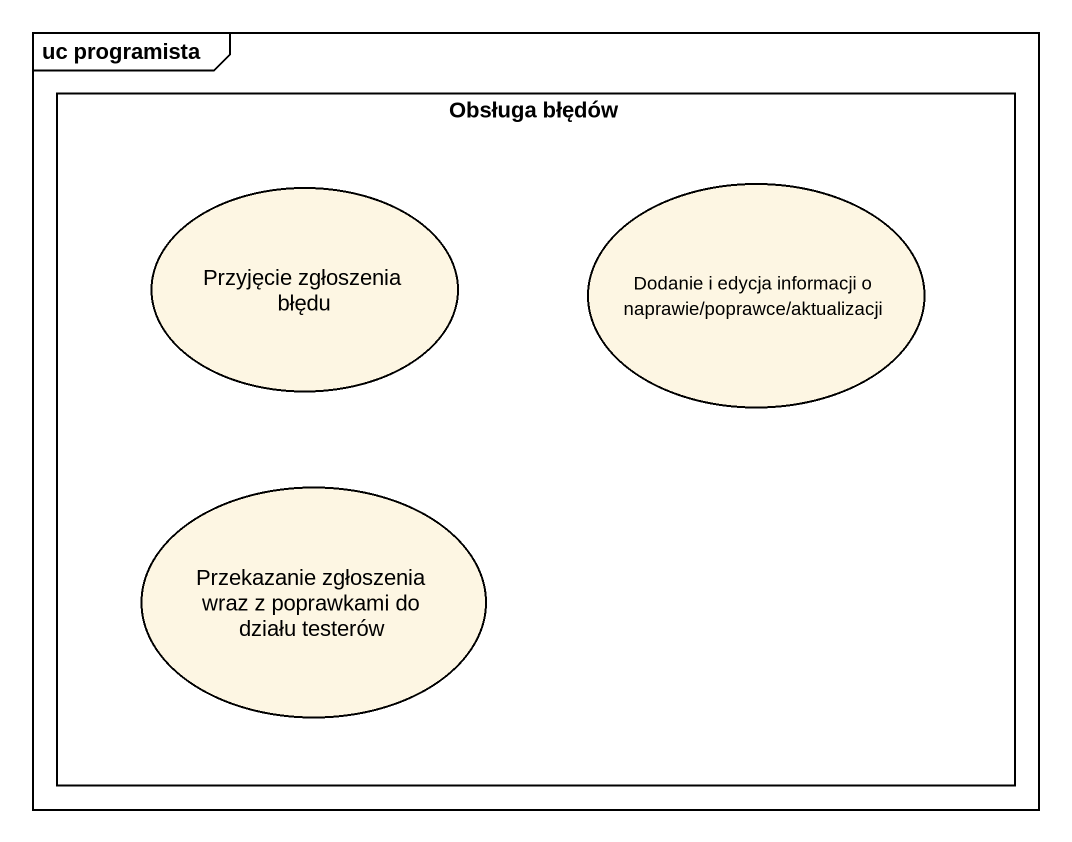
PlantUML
@startuml
mainframe uc programista
rectangle "Obsługa błędów" as Obsługa_błędów {
  usecase "Przyjęcie zgłoszenia błędu" as Przyjęcie_zgłoszenia_błędu
  usecase "Dodanie i edycja informacji o naprawie/poprawce/aktualizacji" as Dodanie_i_edycja_informacji
  usecase "Przekazanie zgłoszenia wraz z poprawkami do działu testerów" as Przekazanie_zgłoszenia_wraz
}
@enduml
